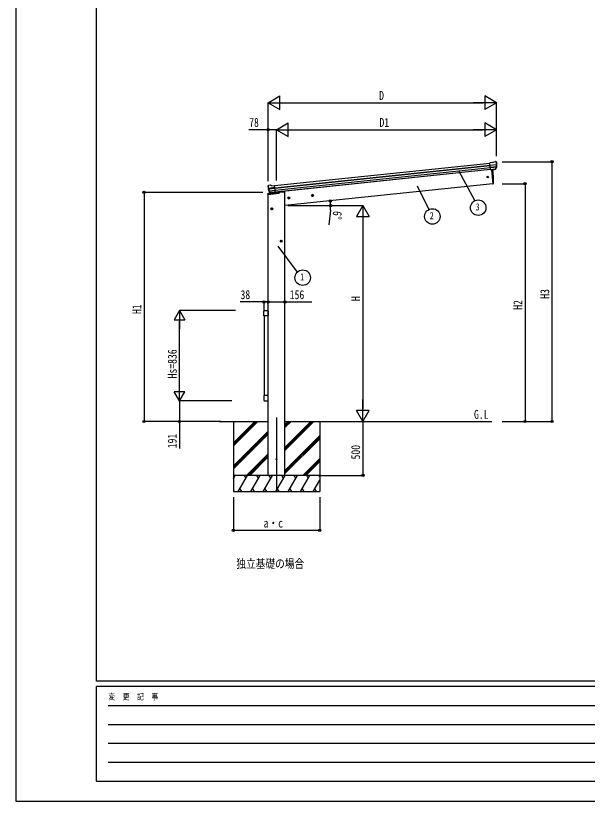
# Model space of a CAD drawing. Units: millimetres, scale not verified. Extents: x -10512 to 10512, y -7425 to 7425.
# Drawn here: x -10512 to -5213, y -7425 to -146 of the extents above; entities that cross this region are included whole.
import ezdxf
from ezdxf.enums import TextEntityAlignment as Align

# ---------------------------------------------------------------- set-up
doc = ezdxf.new("R2010")
doc.units = ezdxf.units.MM
doc.header["$LTSCALE"] = 30
for name, color, linetype in [('0-2_USER1', 3, 'Continuous'), ('0-3_YKK_12', 2, 'Continuous'), ('0-4_YKK_13', 4, 'Continuous'), ('0-5_YKK_A1', 4, 'Continuous'), ('0-6_YKK_D', 6, 'Continuous'), ('0-7_YKK_ZWAK', 7, 'Continuous')]:
    doc.layers.add(name, color=color, linetype=linetype)
doc.styles.add('ＭＳ ゴシック', font='')
doc.styles.get('ＭＳ ゴシック').set_extended_font_data('MS Gothic')

msp = doc.modelspace()

# ---------------------------------------------------------------- linework, layer by layer
at = {"layer": '0-3_YKK_12'}
msp.add_line((-8094.21, -3867.55), (-8094.21, -4560.87), dxfattribs=at)
at = {"layer": '0-4_YKK_13'}
for p, q in [((-6089.4, -1506.25), (-6115.93, -1509.04)), ((-6109.14, -1573.59), (-6115.93, -1509.04)), ((-6113.77, -1529.57), (-6054.03, -1523.29)), ((-6063.09, -1497.45), (-6063.09, -1497.45)), ((-6059.42, -1498.54), (-6059.42, -1498.54)), ((-6059.42, -1498.54), (-6055.1, -1502.04)), ((-6055.1, -1502.04), (-6054.24, -1502.73)), ((-6052.85, -1506.43), (-6053.16, -1504.58)), ((-6053.55, -1529.16), (-6113.15, -1535.42)), ((-6054.39, -1545.91), (-6111.42, -1551.91)), ((-6055.78, -1550.57), (-6110.95, -1556.37)), ((-6065.79, -1568.81), (-6109.17, -1573.37)), ((-6109.14, -1573.59), (-6099.2, -1572.55)), ((-6102.57, -1572.9), (-6088.87, -1703.27)), ((-6099.2, -1572.55), (-6098.92, -1572.61)), ((-6098.92, -1572.61), (-6073.59, -1569.95)), ((-6073.59, -1569.95), (-6073.34, -1569.83)), ((-6073.34, -1569.83), (-6065.65, -1569.02)), ((-6064.34, -1567.15), (-6054.89, -1548.85)), ((-6063.28, -1567.58), (-6053.16, -1549.32)), ((-8174.25, -1729.4), (-8174.33, -1727.53)), ((-8172.96, -1724.63), (-8173.66, -1725.49)), ((-8169.46, -1720.31), (-8172.96, -1724.63)), ((-8109.85, -1739.37), (-8169.59, -1745.64)), ((-8169.46, -1720.31), (-8169.46, -1720.31)), ((-8168.84, -1751.48), (-8109.24, -1745.22)), ((-8166.11, -1718.49), (-8166.1, -1718.49)), ((-8138.53, -1721.62), (-8112.01, -1718.84)), ((-8105.23, -1783.39), (-8112.01, -1718.84)), ((-6088.87, -1703.27), (-6086.82, -1702.99)), ((-8174.39, -1801.31), (-8173.15, -1791.89)), ((-8173.38, -1801.2), (-8174.39, -1801.31)), ((-8173.38, -1801.2), (-8071.86, -1790.53)), ((-8172.16, -1791.95), (-8173.38, -1801.2)), ((-8173.38, -1801.2), (-8172.16, -1791.95)), ((-8171.64, -1791.97), (-8172.85, -1801.15)), ((-8172.16, -1791.95), (-8172.26, -1791.03)), ((-8172.26, -1791.03), (-8172.16, -1791.95)), ((-8067.39, -1780.94), (-8172.16, -1791.95)), ((-8172.16, -1791.95), (-8067.39, -1780.94)), ((-8067.39, -1781.01), (-8171.64, -1791.97)), ((-8170.72, -1792.37), (-8170.77, -1791.88)), ((-8067.39, -1781.51), (-8170.72, -1792.37)), ((-8151.33, -1787.04), (-8165.03, -1771.29)), ((-8164.54, -1767.7), (-8107.51, -1761.7)), ((-8150.39, -1786.4), (-8163.44, -1770.47)), ((-8162.21, -1771.97), (-8107.04, -1766.17)), ((-8141.03, -1787.15), (-8148.72, -1787.96)), ((-8148.63, -1787.72), (-8105.25, -1783.16)), ((-8140.76, -1787.21), (-8141.03, -1787.15)), ((-8115.43, -1784.55), (-8140.76, -1787.21)), ((-8115.17, -1784.43), (-8115.43, -1784.55)), ((-8105.23, -1783.39), (-8115.17, -1784.43)), ((-8102.39, -1783.68), (-8102.39, -1785.19)), ((-8067.39, -1785.56), (-8067.39, -1780.94)), ((-8210.71, -2927.55), (-8210.71, -2883.85)), ((-8205.21, -2878.35), (-8176.21, -2878.35)), ((-8170.71, -2883.85), (-8170.71, -2927.55)), ((-8170.71, -2927.55), (-8210.71, -2927.55)), ((-8210.71, -3666.15), (-8210.71, -3709.85)), ((-8170.71, -3666.15), (-8210.71, -3666.15)), ((-8170.71, -3709.85), (-8170.71, -3666.15)), ((-8205.21, -3715.35), (-8176.21, -3715.35))]:
    msp.add_line(p, q, dxfattribs=at)
for points in [[(-6089.4, -1506.25), (-6077.81, -1499.28), (-6077.8, -1499.28)], [(-6076.57, -1498.87), (-6076.57, -1498.87), (-6063.09, -1497.45)], [(-8152.62, -1717.07), (-8152.62, -1717.07), (-8166.1, -1718.49)], [(-8138.53, -1721.62), (-8151.33, -1717.22), (-8151.33, -1717.22)], [(-8172.26, -1791.03), (-8067.39, -1780.01), (-8067.39, -1780.94)]]:
    msp.add_lwpolyline(points, dxfattribs=at)
for centre, radius in [((-6135.66, -1640.73), 6.5), ((-8093.96, -4255.79), 5)]:
    msp.add_circle(centre, radius, dxfattribs=at)
for centre, radius, start, end in [((-6076.26, -1501.85), 3, 96.02369, 120.97631), ((-6062.57, -1502.43), 5, 51.04426, 95.95574), ((-6246.41, -1528.08), 192.44, 1.4271, 6.57578), ((-6008.76, -1521.18), 45.32, 182.67122, 185.64518), ((-6253.75, -1527.55), 202, 354.13916, 6), ((-6983.47, -1663.07), 900, 357.63919, 5.84085), ((-6065.9, -1566.13), 2.99, 285.2717, 331.00739), ((-6057.55, -1547.47), 3, 332.69111, 354.20009), ((-6253.75, -1527.55), 200.2, 354.20009, 359.53883), ((-6053.36, -1530.5), 1.35, 95.1605, 97.91927), ((-6050.76, -1528.94), 2.74, 179.02151, 184.43412), ((-6055.79, -1547.87), 3, 331, 354.13916), ((-7973.35, -1708.28), 202, 186, 197.86084), ((-7980.42, -1710.33), 192.44, 185.42422, 190.5729), ((-8214.31, -1752.99), 45.32, 6.35482, 9.32878), ((-8165.58, -1723.46), 5, 96.04426, 140.95574), ((-8152.3, -1720.05), 3, 71.02369, 95.97631), ((-6087.23, -1700.02), 3, 278, 357.63919), ((-8172.88, -1795.55), 3.66, 78.7113, 94.17753), ((-8172.88, -1795.55), 3.66, 78.7113, 94.17753), ((-8172.15, -1792.02), 1, 96, 172.5), ((-8171.62, -1751.85), 2.74, 7.56588, 12.97849), ((-8168.75, -1752.83), 1.35, 94.08073, 96.8395), ((-7973.35, -1708.28), 200.2, 192.46117, 197.79991), ((-8162.76, -1769.32), 3, 197.86084, 221), ((-8161.12, -1768.57), 3, 197.79991, 219.30889), ((-8149.07, -1785.08), 2.99, 220.99261, 266.7283), ((-8072.39, -1785.56), 5, 276, 0), ((-8205.21, -2883.85), 5.5, 90, 180), ((-8176.21, -2883.85), 5.5, 0, 90), ((-8205.21, -3709.85), 5.5, 180, 270), ((-8176.21, -3709.85), 5.5, 270, 0)]:
    msp.add_arc(centre, radius, start, end, dxfattribs=at)
for centre, major_axis, ratio, start_param, end_param in [((-6055.11, -1506.04), (-0.87, 5.91), 0.020485, 0.671432, 1.5691306), ((-6060.51, -1501.52), (5.88, -1.31), 0.24881, 0.460585, 0.4641038), ((-6056.13, -1505.07), (-2.34, 1.9), 0.995767, 3.9859716, 4.712389), ((-6251.44, -1549.49), (-20.92, 199.05), 0.994373, 4.7113789, 4.7277536), ((-6066.1, -1565.83), (-0.11, 3), 0.642905, 3.2459383, 4.203928), ((-6065.97, -1566.03), (1.66, -2.51), 0.997631, 5.8041905, 5.8929484), ((-6066.04, -1565.92), (3.53, -2.11), 0.650902, 5.2561448, 5.3289554), ((-6063.67, -1565.57), (1.08, 3.13), 0.040856, 2.1135035, 2.1416249), ((-8171.33, -1727.38), (1.9, 2.34), 0.995767, 1.5707963, 2.2972137), ((-8167.78, -1723), (-5.48, -2.51), 0.24881, 5.8190815, 5.8226003), ((-8172.12, -1728.54), (-0.38, 5.97), 0.020485, 4.7140547, 5.6117533), ((-7971.05, -1730.23), (-20.92, 199.05), 0.994373, 1.5554317, 1.5718064), ((-8151.37, -1785), (-1.71, 2.84), 0.040856, 4.1415604, 4.1696818), ((-8148.94, -1784.74), (-0.51, 2.96), 0.642905, 2.0792573, 3.037247), ((-8148.98, -1784.85), (-3.02, -2.79), 0.650902, 0.9542299, 1.0270405), ((-8149.03, -1784.97), (-1.1, -2.8), 0.997631, 0.3902369, 0.4789948)]:
    msp.add_ellipse(centre, major_axis=major_axis, ratio=ratio, start_param=start_param, end_param=end_param, dxfattribs=at)
at = {"layer": '0-5_YKK_A1'}
for p, q in [((-8111.8, -1720.83), (-6115.72, -1511.03)), ((-8109.82, -1739.72), (-6113.73, -1529.92)), ((-8109.39, -1743.9), (-6113.29, -1534.1)), ((-8107.29, -1763.76), (-6111.2, -1553.96)), ((-6109.45, -1570.7), (-8105.53, -1780.5)), ((-6109.34, -1571.69), (-8034.63, -1774.05)), ((-6102.57, -1572.9), (-6088.87, -1703.27)), ((-6088.87, -1703.27), (-8016.21, -1905.85)), ((-8171.71, -4405.85), (-8171.71, -1801.03)), ((-8034.63, -1774.05), (-8034.02, -1779.85)), ((-8016.21, -4405.85), (-8016.21, -1779.85)), ((-7751.25, -1810.63), (-7771.15, -1812.72)), ((-7761.98, -1804.21), (-7768.06, -1808.62)), ((-7768.06, -1808.62), (-7767.27, -1816.09)), ((-7767.27, -1816.09), (-7760.42, -1819.14)), ((-7760.15, -1821.62), (-7762.25, -1801.73)), ((-7755.13, -1807.26), (-7761.98, -1804.21)), ((-7970.05, -1833.63), (-7989.94, -1835.72)), ((-7980.78, -1827.21), (-7986.85, -1831.62)), ((-7986.85, -1831.62), (-7986.07, -1839.08)), ((-7986.07, -1839.08), (-7979.21, -1842.14)), ((-7978.95, -1844.62), (-7981.04, -1824.73)), ((-7973.92, -1830.26), (-7980.78, -1827.21)), ((-8127.21, -1935.4), (-8147.21, -1935.4)), ((-8137.21, -1927.89), (-8143.71, -1931.64)), ((-8143.71, -1931.64), (-8143.71, -1939.15)), ((-8143.71, -1939.15), (-8137.21, -1942.9)), ((-8137.21, -1945.4), (-8137.21, -1925.4)), ((-8130.71, -1931.64), (-8137.21, -1927.89)), ((-8040.21, -2235.4), (-8060.21, -2235.4)), ((-8050.21, -2227.89), (-8056.71, -2231.64)), ((-8056.71, -2231.64), (-8056.71, -2239.15)), ((-8056.71, -2239.15), (-8050.21, -2242.9)), ((-8050.21, -2245.4), (-8050.21, -2225.4)), ((-8043.71, -2231.64), (-8050.21, -2227.89)), ((-8209.71, -2927.55), (-8209.71, -3666.27)), ((-8171.71, -3666.15), (-8171.71, -2927.55)), ((-8622.85, -3905.85), (-8171.71, -3905.85)), ((-8494.21, -4132.48), (-8267.58, -3905.85)), ((-8494.21, -4118.33), (-8281.72, -3905.85)), ((-8494.21, -4104.19), (-8295.86, -3905.85)), ((-8494.21, -3905.91), (-8494.21, -4555.85)), ((-8016.21, -3905.85), (-6097.27, -3905.85)), ((-8016.21, -4174.98), (-7747.08, -3905.85)), ((-8016.21, -4160.83), (-7761.22, -3905.85)), ((-8016.21, -4146.69), (-7775.36, -3905.85)), ((-8016.21, -3962.79), (-7959.27, -3905.85)), ((-8016.21, -3948.64), (-7973.41, -3905.85)), ((-8016.21, -3934.5), (-7987.56, -3905.85)), ((-7694.21, -3905.91), (-7694.21, -4555.85)), ((-8494.21, -4316.32), (-8172.21, -3994.33)), ((-8494.21, -4330.46), (-8172.21, -4008.47)), ((-8494.21, -4344.61), (-8172.21, -4022.61)), ((-8016.21, -4358.82), (-7694.21, -4036.83)), ((-8016.21, -4372.96), (-7694.21, -4050.97)), ((-8016.21, -4387.11), (-7694.21, -4065.11)), ((-8371.6, -4405.85), (-8172.21, -4206.46)), ((-8357.46, -4405.85), (-8172.21, -4220.6)), ((-8343.32, -4405.85), (-8172.21, -4234.74)), ((-7851.1, -4405.85), (-7694.21, -4248.96)), ((-7836.96, -4405.85), (-7694.21, -4263.1)), ((-7822.82, -4405.85), (-7694.21, -4277.24)), ((-7694.21, -4405.85), (-8494.21, -4405.85)), ((-8494.21, -4434.79), (-8477.5, -4405.85)), ((-8492.5, -4431.83), (-8494.21, -4428.87)), ((-8448.63, -4555.85), (-8362.03, -4405.85)), ((-8377.03, -4431.83), (-8392.03, -4405.85)), ((-8333.16, -4555.85), (-8246.56, -4405.85)), ((-8261.56, -4431.83), (-8276.56, -4405.85)), ((-8217.69, -4555.85), (-8131.09, -4405.85)), ((-8146.09, -4431.83), (-8161.09, -4405.85)), ((-8102.22, -4555.85), (-8015.62, -4405.85)), ((-8030.62, -4431.83), (-8045.62, -4405.85)), ((-7986.75, -4555.85), (-7900.15, -4405.85)), ((-7915.15, -4431.83), (-7930.15, -4405.85)), ((-7871.29, -4555.85), (-7784.68, -4405.85)), ((-7799.68, -4431.83), (-7814.68, -4405.85)), ((-7694.21, -4414.51), (-7699.21, -4405.85)), ((-7755.82, -4555.85), (-7694.21, -4449.14)), ((-8494.21, -4555.85), (-7694.21, -4555.85)), ((-8433.64, -4529.87), (-8418.64, -4555.85)), ((-8318.17, -4529.87), (-8303.17, -4555.85)), ((-8202.7, -4529.87), (-8187.7, -4555.85)), ((-8087.22, -4529.87), (-8072.22, -4555.85)), ((-7971.75, -4529.87), (-7956.76, -4555.85)), ((-7856.29, -4529.87), (-7841.29, -4555.85)), ((-7740.82, -4529.87), (-7725.82, -4555.85))]:
    msp.add_line(p, q, dxfattribs=at)
for points in [[(-8016.21, -1779.85), (-8036.21, -1779.85), (-8067.39, -1783.12)], [(-7760.42, -1819.14), (-7754.34, -1814.73), (-7755.13, -1807.26)], [(-7979.21, -1842.14), (-7973.14, -1837.72), (-7973.92, -1830.26)], [(-8137.21, -1942.9), (-8130.71, -1939.15), (-8130.71, -1931.64)], [(-8050.21, -2242.9), (-8043.71, -2239.15), (-8043.71, -2231.64)]]:
    msp.add_lwpolyline(points, dxfattribs=at)
for centre, radius in [((-7761.2, -1811.67), 8.5), ((-7761.2, -1811.67), 7.7), ((-7761.2, -1811.67), 6.5), ((-7979.99, -1834.67), 8.5), ((-7979.99, -1834.67), 7.7), ((-7979.99, -1834.67), 6.5), ((-8137.21, -1935.4), 8.5), ((-8137.21, -1935.4), 7.7), ((-8137.21, -1935.4), 6.5), ((-8050.21, -2235.4), 8.5), ((-8050.21, -2235.4), 7.7), ((-8050.21, -2235.4), 6.5)]:
    msp.add_circle(centre, radius, dxfattribs=at)
at = {"layer": '0-6_YKK_D'}
for p, q in [((-8172.21, -952.45), (-8063.96, -889.95)), ((-8063.96, -1014.95), (-8063.96, -889.95)), ((-6053.83, -952.45), (-6162.08, -889.95)), ((-6162.08, -889.95), (-6162.08, -1014.95)), ((-8172.21, -1669.87), (-8172.21, -951.45)), ((-8172.21, -952.45), (-8063.96, -1014.95)), ((-8172.21, -952.45), (-7955.7, -952.45)), ((-8047.21, -952.45), (-6178.83, -952.45)), ((-6053.83, -952.45), (-6270.33, -952.45)), ((-6053.83, -952.45), (-6162.08, -1014.95)), ((-6053.83, -1447.13), (-6053.83, -951.45)), ((-8093.96, -1202.45), (-7985.71, -1139.95)), ((-7985.71, -1264.95), (-7985.71, -1139.95)), ((-6053.83, -1202.45), (-6162.08, -1139.95)), ((-6162.08, -1139.95), (-6162.08, -1264.95)), ((-8171.71, -1679.87), (-8171.71, -1201.45)), ((-8093.96, -1671.7), (-8093.96, -1201.45)), ((-8093.96, -1671.7), (-8093.96, -1201.45)), ((-8093.96, -1202.45), (-7985.71, -1264.95)), ((-8093.96, -1202.45), (-7877.45, -1202.45)), ((-7968.96, -1202.45), (-6178.83, -1202.45)), ((-6053.83, -1202.45), (-6270.33, -1202.45)), ((-6053.83, -1202.45), (-6162.08, -1264.95)), ((-6053.83, -1446.13), (-6053.83, -1201.45)), ((-6001.99, -1499.43), (-5539.13, -1499.43)), ((-5540.13, -3905.85), (-5540.13, -1499.43)), ((-6406.53, -1579.26), (-6256.63, -1860.65)), ((-6791.74, -1723.5), (-6681.85, -1941.79)), ((-6002.99, -1703.27), (-5789.13, -1703.27)), ((-5790.13, -1703.27), (-5790.13, -3905.85)), ((-8222.21, -1783.34), (-9323.54, -1783.34)), ((-9322.54, -1783.34), (-9322.54, -3905.85)), ((-7988.92, -1905.85), (-7292.3, -1905.85)), ((-7941.85, -1905.85), (-7592.3, -1905.85)), ((-7595.43, -1948.29), (-7609.01, -2082.94)), ((-7293.3, -1905.85), (-7351.89, -2007.33)), ((-7293.3, -1905.85), (-7234.7, -2007.33)), ((-7293.3, -1905.85), (-7293.3, -2108.82)), ((-7351.89, -2007.33), (-7234.7, -2007.33)), ((-7293.3, -2023.03), (-7293.3, -3788.66)), ((-8082.36, -2280), (-7902.57, -2522.65)), ((-8209.71, -2882.85), (-8209.71, -2797.44)), ((-8171.71, -2873.48), (-8171.71, -2797.44)), ((-8994.21, -2878.85), (-9043.04, -2963.42)), ((-8475.91, -2878.85), (-8995.21, -2878.85)), ((-8994.21, -2878.85), (-8945.38, -2963.42)), ((-8994.21, -2878.85), (-8994.21, -3047.99)), ((-9043.04, -2963.42), (-8945.38, -2963.42)), ((-8994.21, -3617.19), (-8994.21, -2976.5)), ((-8994.21, -3714.85), (-8994.21, -3545.7)), ((-8994.21, -3714.85), (-9043.04, -3630.27)), ((-8945.38, -3630.27), (-9043.04, -3630.27)), ((-8994.21, -3714.85), (-8945.38, -3630.27)), ((-7293.3, -3905.85), (-7293.3, -3702.87)), ((-8508.54, -3714.85), (-8995.21, -3714.85)), ((-8508.54, -3714.85), (-8995.21, -3714.85)), ((-7293.3, -3905.85), (-7351.89, -3804.36)), ((-7234.7, -3804.36), (-7351.89, -3804.36)), ((-7293.3, -3905.85), (-7234.7, -3804.36)), ((-8623.85, -3905.85), (-9323.54, -3905.85)), ((-8610.98, -3905.85), (-8995.21, -3905.85)), ((-7693.21, -3905.85), (-7292.3, -3905.85)), ((-7293.3, -3905.85), (-7293.3, -4405.85)), ((-6002.99, -3905.85), (-5789.13, -3905.85)), ((-6002.99, -3905.85), (-5539.13, -3905.85)), ((-7693.21, -4405.85), (-7292.3, -4405.85)), ((-8494.21, -4606.79), (-8494.21, -4914.88)), ((-7694.21, -4606.79), (-7694.21, -4914.88)), ((-8494.21, -4913.88), (-7694.21, -4913.88))]:
    msp.add_line(p, q, dxfattribs=at)
for points in [[(-8093.96, -1202.45), (-8171.71, -1202.45), (-8349.54, -1202.45)], [(-8171.71, -2798.44), (-8209.71, -2798.44), (-8430.04, -2798.44)], [(-8171.71, -2798.44), (-8016.21, -2798.44), (-7766.38, -2798.44)], [(-8994.21, -3714.85), (-8994.21, -3905.85), (-8994.21, -4155.68)]]:
    msp.add_lwpolyline(points, dxfattribs=at)
for centre, radius in [((-8171.71, -1202.45), 10.62), ((-5540.13, -1499.43), 10.62), ((-5790.13, -1703.27), 10.62), ((-9322.54, -1783.34), 10.62), ((-7595.61, -1861.64), 10.62), ((-6224.41, -1925.04), 72), ((-7593.3, -1905.85), 10.62), ((-6649.48, -2006.1), 72), ((-7851.84, -2573.74), 72), ((-8209.71, -2798.44), 10.62), ((-8171.71, -2798.44), 10.62), ((-8171.71, -2798.44), 10.62), ((-8016.21, -2798.44), 10.62), ((-9322.54, -3905.85), 10.62), ((-8994.21, -3905.85), 10.62), ((-5790.13, -3905.85), 10.62), ((-5540.13, -3905.85), 10.62), ((-7293.3, -4405.85), 10.62), ((-8494.21, -4913.88), 10.62), ((-7694.21, -4913.88), 10.62)]:
    msp.add_circle(centre, radius, dxfattribs=at)
for start, end in [(0, 6), (354.23974, 0)]:
    msp.add_arc((-8016.21, -1905.85), 422.91, start, end, dxfattribs=at)
at = {"layer": '0-7_YKK_ZWAK'}
for p, q in [((-9762.45, -6312.5), (-9762.45, 6937.5)), ((9737.55, -6312.5), (-9762.45, -6312.5)), ((-3262.45, -6362.5), (-9762.45, -6362.5)), ((-9762.45, -7237.5), (-9762.45, -6362.5)), ((-9656.2, -6537.5), (-3387.45, -6537.5)), ((-9656.2, -6712.5), (-3387.45, -6712.5)), ((-9656.2, -6887.5), (-3387.45, -6887.5)), ((-9656.2, -7062.5), (-3387.45, -7062.5)), ((-9762.45, -7237.5), (-3262.45, -7237.5))]:
    msp.add_line(p, q, dxfattribs=at)
msp.add_lwpolyline([(-10512.5, -7425), (10512.5, -7425), (10512.5, 7425), (-10512.5, 7425)], close=True, dxfattribs=at)

# ---------------------------------------------------------------- texts
at = {"layer": '0-2_USER1', "style": 'ＭＳ ゴシック', "width": 0.8}
for s, p in [('G.L', (-6263.78, -3905.88)), ('独立基礎の場合', (-8467.3, -5288.51))]:
    msp.add_text(s, height=82.48, dxfattribs=at).set_placement(p, align=Align.BOTTOM_LEFT)
at = {"layer": '0-6_YKK_D', "style": 'ＭＳ ゴシック', "width": 0.8}
for s, height, p in [('D', 82.48, (-7143.02, -951.65)), ('78', 82.48, (-8347.88, -1200.78)), ('D1', 82.48, (-7139.89, -1200.78)), ('3', 65.98, (-6248.41, -1970.04)), ('2', 65.98, (-6673.48, -2051.1)), ('1', 65.98, (-7875.84, -2618.74)), ('38', 82.48, (-8428.38, -2796.77)), ('156', 82.48, (-7972.04, -2796.77)), ('a・c', 82.48, (-8214.21, -4913.08))]:
    msp.add_text(s, height=height, dxfattribs=at).set_placement(p, align=Align.BOTTOM_LEFT)
for s, rotation, p in [('6°', 264.24, (-7593.94, -1950.12)), ('H3', 90, (-5541.46, -2768.64)), ('H', 90, (-7294.3, -2790.3)), ('H1', 90, (-9323.34, -2910.59)), ('H2', 90, (-5790.93, -2870.56)), ('Hs=836', 90, (-8995.01, -3506.85)), ('191', 90, (-8995.88, -4154.01)), ('500', 90, (-7294.96, -4257.85))]:
    msp.add_text(s, height=82.48, rotation=rotation, dxfattribs=at).set_placement(p, align=Align.BOTTOM_LEFT)
at = {"layer": '0-7_YKK_ZWAK', "style": 'ＭＳ ゴシック', "width": 0.8}
msp.add_text('変  更  記  事', height=54.99, dxfattribs=at).set_placement((-9653.28, -6500), align=Align.BOTTOM_LEFT)

doc.saveas('drawing.dxf')
